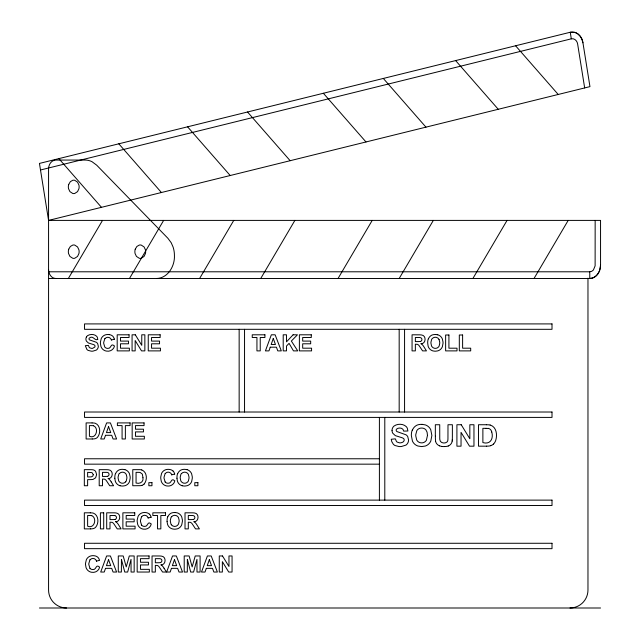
<?xml version="1.0" encoding="UTF-8"?>
<svg xmlns="http://www.w3.org/2000/svg" width="640" height="640" viewBox="0 0 640 640"><rect width="100%" height="100%" fill="white"/><g stroke="black" fill="none" stroke-linecap="round" stroke-linejoin="round"><path stroke-width="0.96" d="M48.568 220.4L589.952 86.624L582.944 42.792C582.272 36.792 576.696 30.616 570.256 32.256L39.448 163.416L48.568 220.4L600.552 220.4L600.552 265.088C600.736 271.248 596.496 278.416 589.768 278.496L48.568 278.496M600.552 265.088L599.64 270.48M452.248 439.968L452.112 441.048M599.416 271.08L597.752 274.096L595.512 276.432L592.8 277.952L589.768 278.496L589.768 271.792L591.68 271.352L593.392 270.048L595.12 265.848L595.16 220.4M68.344 278.496L102.504 220.4M129.472 278.496L163.64 220.4M199.6 278.496L233.76 220.4M260.728 278.496L294.888 220.4M338.04 278.496L372.208 220.4M399.176 278.496L433.336 220.4M472.896 278.496L507.056 220.4M534.024 278.496L568.192 220.4M86.448 336.984L86.608 336.712A4.12 4.12 0 0 1 87.712 335.568C90.352 333.976 94.296 334.016 96.576 336.216A4.552 4.552 0 0 1 97.376 337.456L97.808 339.496C94.32 341.04 93.288 334.856 89.304 338.08A1.112 1.112 0 0 0 89.048 338.568A1.344 1.344 0 0 0 89.024 339A1.152 1.152 0 0 0 89.208 339.504L89.288 339.624A1.544 1.544 0 0 0 89.68 339.96L96.192 342.208A4.464 4.464 0 0 1 97.68 343.68L98.312 346.232A4.688 4.688 0 0 1 97.88 348.2L97.544 348.816A4.448 4.448 0 0 1 96.344 350.072L92.912 351.152A13.064 13.064 0 0 1 91.176 351.16L88.16 350.392A4.864 4.864 0 0 1 86.88 349.408L85.32 345.688L88.424 345.392L89.168 347.248A2.64 2.64 0 0 0 89.792 347.832L91.536 348.376A6.2 6.2 0 0 0 92.616 348.344L94.816 347.032A1.736 1.736 0 0 0 94.96 346.64A1.816 1.816 0 0 0 95.008 346.088L94.992 345.952A1.376 1.376 0 0 0 94.6 345.176L93.912 344.744A4.904 4.904 0 0 0 93.376 344.536L88.368 342.968L86.496 341.208A4.096 4.096 0 0 1 86.016 339.952A4.648 4.648 0 0 1 85.92 339.032A4.232 4.232 0 0 1 86.448 336.984M104.848 338.584L103.704 342.392A14.912 14.912 0 0 0 103.72 343.48L104.824 347.096A3.88 3.88 0 0 0 107.744 348.392C111.504 348.936 110.464 342.336 114.488 345.992C113.84 349.584 110.104 351.808 106.608 351.104A6.96 6.96 0 0 1 102.472 349A7.168 7.168 0 0 1 100.928 346.392L100.416 343.456A14.384 14.384 0 0 1 100.44 342.008L101.216 338.656A6.992 6.992 0 0 1 102.232 337.016A6.872 6.872 0 0 1 105.952 334.712L107.12 334.536A9.752 9.752 0 0 1 108.304 334.512L109.352 334.616M89.96 559.736L88.824 563.544A14.912 14.912 0 0 0 88.84 564.632L89.944 568.248M165.176 473.432L164.04 477.24A14.912 14.912 0 0 0 164.056 478.328L165.16 481.944M141.608 516.584L140.464 520.392A14.912 14.912 0 0 0 140.48 521.48L141.584 525.096M144.04 484.112C147.568 480.232 147.232 471.944 141.768 469.96M111.296 340L114.392 339.2M171.632 474.848L174.728 474.048M148.056 518L151.152 517.2M96.408 561.152L99.512 560.352A6.568 6.568 0 0 0 97.912 557.352A6.36 6.36 0 0 0 94.464 555.784L93.424 555.664A9.752 9.752 0 0 0 92.232 555.696L91.072 555.872A6.872 6.872 0 0 0 87.344 558.168A6.992 6.992 0 0 0 86.336 559.808L85.56 563.16A14.384 14.384 0 0 0 85.528 564.608L86.04 567.544A7.168 7.168 0 0 0 87.592 570.152A6.96 6.96 0 0 0 91.72 572.28C95.224 572.936 98.96 570.752 99.608 567.144C95.584 563.488 96.624 570.096 92.864 569.544A3.88 3.88 0 0 1 89.904 568.28M40.496 169.992L571.304 38.832C574.536 38.016 577.312 41.096 577.648 44.096L584.664 87.928M420.456 341.44L419.944 341.52A21.08 21.08 0 0 1 418.288 341.584L415.36 341.592L415.36 337.504L419.568 337.52A8.544 8.544 0 0 1 420.216 337.552A2.016 2.016 0 0 1 420.64 341.432M107.6 476.296L107.096 476.368A21.08 21.08 0 0 1 105.432 476.432L102.504 476.448L102.504 472.352L106.72 472.368A8.544 8.544 0 0 1 107.36 472.4A2.016 2.016 0 0 1 107.784 476.28M115.088 519.448L114.584 519.52A21.08 21.08 0 0 1 112.928 519.584L110 519.6L110 515.504L114.208 515.52A8.544 8.544 0 0 1 114.848 515.552M193.408 519.448L192.896 519.52A21.08 21.08 0 0 1 191.24 519.584L188.312 519.6L188.312 515.504L192.52 515.52A8.544 8.544 0 0 1 193.16 515.552A2.016 2.016 0 0 1 193.592 519.432M160.44 562.6L159.936 562.672A21.08 21.08 0 0 1 158.272 562.736L155.344 562.752L155.344 558.656L159.56 558.672A8.544 8.544 0 0 1 160.2 558.704A2.016 2.016 0 0 1 160.624 562.584M420.968 343.808C426.12 343.88 426.592 335.4 421.52 334.976A17.992 17.992 0 0 0 418.864 334.824L412.064 334.8L412.064 350.888L415.36 350.888L415.36 344.192L417.568 344.352L418.728 345.184A14.752 14.752 0 0 1 419.36 346.024L422.584 350.888L426.448 350.888L424.088 347.096A11.384 11.384 0 0 0 421.112 343.616M108.112 478.656C113.264 478.728 113.744 470.248 108.664 469.824A17.992 17.992 0 0 0 106.008 469.672L99.208 469.656L99.208 485.736L102.504 485.736L102.504 479.04L104.712 479.2L105.872 480.032A14.752 14.752 0 0 1 106.504 480.88L109.728 485.736L113.592 485.736L111.24 481.944M115.608 521.808C120.76 521.88 121.232 513.4 116.16 512.976A17.992 17.992 0 0 0 113.496 512.824L106.704 512.808L106.704 528.888L110 528.888L110 522.192L112.2 522.352L113.36 523.184A14.752 14.752 0 0 1 113.992 524.032L117.224 528.888L121.088 528.888L118.728 525.096A11.384 11.384 0 0 0 115.752 521.616M193.92 521.808C199.072 521.88 199.544 513.4 194.472 512.976A17.992 17.992 0 0 0 191.816 512.824L185.016 512.808L185.016 528.888L188.312 528.888L188.312 522.192L190.52 522.352L191.68 523.184A14.752 14.752 0 0 1 192.312 524.032L195.536 528.888L199.4 528.888L197.04 525.096A11.384 11.384 0 0 0 194.064 521.616M160.952 564.96C166.112 565.032 166.584 556.552 161.504 556.128A17.992 17.992 0 0 0 158.848 555.976L152.048 555.96L152.048 572.04L155.344 572.04L155.344 565.344L157.552 565.504L158.712 566.336A14.752 14.752 0 0 1 159.344 567.184L162.568 572.04L166.432 572.04L164.08 568.248M156.448 278.496C167.92 278.312 174.952 265.968 174.424 255.504A27.12 27.12 0 0 0 173.12 247.12L171.208 242.744L167.896 238.272L96.704 165.184L92.064 161.736A15.024 15.024 0 0 0 85.248 160.056L55.76 160.072C52.208 160.08 49.528 163.28 48.84 166.552A10.976 10.976 0 0 0 48.568 169.008L48.568 590.016A17.984 17.984 0 0 0 66.544 608M48.568 271.792L589.768 271.792M92.056 422.904L86.12 422.904L86.12 438.984L92.232 438.984M486.4 424.736L478.488 424.736L478.488 446.176L486.64 446.176M379.4 458.768L84.528 458.768L84.528 464.16L379.4 464.16M90.264 512.808L84.328 512.808L84.328 528.888L90.44 528.888M39.448 608L600.552 608M486.048 428.344L482.88 428.336L482.88 442.584C490.432 444.888 493.696 438.432 491.736 431.984M55.76 278.496C52.208 278.488 49.528 275.28 48.84 272.016A10.976 10.976 0 0 1 48.568 269.56M435.744 334.512L437.744 334.816M422.168 424.352L425.32 424.904A9.176 9.176 0 0 1 429.072 427.28A9.296 9.296 0 0 1 430.776 429.824L431.872 435.488L430.784 441.112A9.168 9.168 0 0 1 425.368 446.032L421.648 446.576L417.888 446.016A9.16 9.16 0 0 1 412.448 441.144L411.36 435.592A14.376 14.376 0 0 1 412.248 430.048M175.136 512.512L177.136 512.816A6.976 6.976 0 0 1 181.752 516.984L182.384 519.912A13.944 13.944 0 0 1 182.408 521.352L181.752 524.728A6.944 6.944 0 0 1 177.176 528.904L175.176 529.176A10.768 10.768 0 0 1 173.888 529.152L172.296 528.88A6.984 6.984 0 0 1 167.552 524.384L167.04 521.424M441.72 446.44L439.472 445.872M488.272 428.512L488.136 428.488A18.64 18.64 0 0 0 486.048 428.36M93.552 425.76C99.096 428.024 96.376 439.344 89.416 436.288L89.416 425.6L91.792 425.616A12.08 12.08 0 0 1 93.552 425.736M91.752 515.656C97.296 517.92 94.584 529.24 87.624 526.192L87.624 515.504L90 515.512A12.08 12.08 0 0 1 91.76 515.632M182.184 485.728L183.776 486A10.768 10.768 0 0 0 185.064 486.024L187.056 485.728A6.944 6.944 0 0 0 191.648 481.576L192.296 478.2A13.944 13.944 0 0 0 192.272 476.76L191.64 473.832A6.976 6.976 0 0 0 187.032 469.64M120.056 485.728L121.64 486A10.768 10.768 0 0 0 122.936 486.024L124.928 485.728A6.944 6.944 0 0 0 129.512 481.576L130.168 478.2A13.944 13.944 0 0 0 130.144 476.76L129.512 473.832A6.976 6.976 0 0 0 124.896 469.64M187.024 469.664L185.024 469.36A8.8 8.8 0 0 0 181.016 470.016A6.976 6.976 0 0 0 177.712 473.68M124.896 469.664L122.896 469.36A8.8 8.8 0 0 0 118.888 470.016A6.976 6.976 0 0 0 115.584 473.68M515.584 45.768L558.208 94.464M455.632 60.584L498.256 109.28M383.328 78.448L425.952 127.144M323.368 93.264L365.992 141.96M247.536 112L290.16 160.704M187.584 126.816L230.2 175.512M118.808 143.808L161.424 192.512M58.848 158.624L101.472 207.328M439.056 339.432L439.712 342.12A11.856 11.856 0 0 1 439.712 343.464L439.152 345.976A4.16 4.16 0 0 1 438.504 346.992A4.216 4.216 0 0 1 432.048 346.784A4.248 4.248 0 0 1 431.528 345.968L430.944 343.168A11.76 11.76 0 0 1 430.96 342.16L431.624 339.456A3.968 3.968 0 0 1 432.152 338.68A4.216 4.216 0 0 1 439.048 339.432M582.944 42.792L581.92 39.2L580.192 36.184L577.912 33.912L575.208 32.472L570.256 32.256L571.304 38.832M176.928 478.264L177.448 481.232A6.984 6.984 0 0 0 182.176 485.768M114.8 478.264L115.312 481.232A6.984 6.984 0 0 0 120.048 485.768M587.968 278.168L587.968 590.016A17.984 17.984 0 0 1 569.984 608M435.336 436.192L435.336 424.736L439.728 424.736L439.752 438.256A22.416 22.416 0 0 0 439.816 439.512C439.888 442.848 444.328 443.928 446.704 442.224A3.096 3.096 0 0 0 447.824 440.36A18.904 18.904 0 0 0 447.952 438.152L447.992 424.736L452.384 424.736L452.376 436.944A41.776 41.776 0 0 1 452.256 439.968M404.568 329.312L404.568 412.016M399.176 329.312L399.176 412.016M384.792 417.408L384.792 500.12M379.4 417.408L379.4 500.12M244.544 329.312L244.544 412.016M239.152 329.312L239.152 412.016M90.44 528.84A10.176 10.176 0 0 0 93.504 528.544A5.872 5.872 0 0 0 95.616 527.296C99.08 523.36 98.808 515.112 93.32 513.112A12.304 12.304 0 0 0 90.264 512.864M161.104 564.768A11.384 11.384 0 0 1 164.064 568.256M90.064 559.824A3.712 3.712 0 0 1 96.536 561.12M114.848 515.592A2.016 2.016 0 0 1 115.28 519.432M149.552 514.2A6.568 6.568 0 0 1 151.096 517.216M149.52 514.232A6.36 6.36 0 0 0 146.112 512.632L145.064 512.512A9.752 9.752 0 0 0 143.88 512.544L142.712 512.72A6.872 6.872 0 0 0 138.984 515.016A6.992 6.992 0 0 0 137.984 516.656L137.2 520.008A14.384 14.384 0 0 0 137.176 521.456L137.688 524.392A7.168 7.168 0 0 0 139.232 527A6.96 6.96 0 0 0 143.36 529.128C146.864 529.784 150.6 527.6 151.248 523.992C147.224 520.336 148.264 526.944 144.504 526.392A3.88 3.88 0 0 1 141.552 525.128M141.704 516.672A3.712 3.712 0 0 1 148.176 517.968M167.12 521.416A11.024 11.024 0 0 1 167.696 516.784M175.136 512.56A8.8 8.8 0 0 0 171.128 513.168A6.976 6.976 0 0 0 167.824 516.84M171.544 516.68A3.968 3.968 0 0 0 171.016 517.456L170.352 520.16A11.76 11.76 0 0 0 170.336 521.176L170.92 523.968A4.248 4.248 0 0 0 171.424 524.8M171.608 516.744A4.216 4.216 0 0 1 178.44 517.44L179.104 520.12A11.856 11.856 0 0 1 179.104 521.472L178.536 523.976A4.16 4.16 0 0 1 171.456 524.848M177.008 478.264A11.024 11.024 0 0 1 177.584 473.632M181.432 473.528A3.968 3.968 0 0 0 180.904 474.304L180.24 477.008A11.76 11.76 0 0 0 180.224 478.024L180.808 480.816A4.248 4.248 0 0 0 181.312 481.648A4.216 4.216 0 0 0 187.784 481.848A4.16 4.16 0 0 0 188.424 480.824L188.992 478.32A11.856 11.856 0 0 0 188.992 476.968L188.336 474.28A4.216 4.216 0 0 0 181.504 473.584M114.872 478.264A11.024 11.024 0 0 1 115.448 473.632M119.304 473.528A3.968 3.968 0 0 0 118.768 474.304L118.104 477.008A11.76 11.76 0 0 0 118.096 478.024L118.68 480.816A4.248 4.248 0 0 0 119.184 481.648A4.216 4.216 0 0 0 125.656 481.848M119.368 473.584A4.216 4.216 0 0 1 126.2 474.288L126.856 476.968A11.856 11.856 0 0 1 126.856 478.32L126.296 480.824A4.16 4.16 0 0 1 125.648 481.84M141.952 485.392A10.176 10.176 0 0 1 138.888 485.688L132.768 485.736L132.768 469.656L138.704 469.656A12.304 12.304 0 0 1 141.776 469.912M144.064 484.144A5.872 5.872 0 0 1 141.928 485.312M173.128 471.048A6.568 6.568 0 0 1 174.672 474.064M173.096 471.08A6.36 6.36 0 0 0 169.68 469.48L168.64 469.36A9.752 9.752 0 0 0 167.448 469.392L166.288 469.568A6.872 6.872 0 0 0 162.56 471.864A6.992 6.992 0 0 0 161.552 473.504L160.776 476.856A14.384 14.384 0 0 0 160.752 478.304L161.256 481.24A7.168 7.168 0 0 0 162.808 483.848A6.96 6.96 0 0 0 166.936 485.976C170.44 486.632 174.176 484.448 174.824 480.84C170.8 477.184 171.84 483.792 168.08 483.24A3.88 3.88 0 0 1 165.12 481.976M165.28 473.52A3.712 3.712 0 0 1 171.752 474.816M108.256 478.464A11.384 11.384 0 0 1 111.224 481.952M392.048 430.376A5.592 5.592 0 0 1 392.568 428.016L392.968 427.28A5.432 5.432 0 0 1 394.088 426.016C397.576 423.56 403.12 423.624 406.256 426.624A6.064 6.064 0 0 1 407.32 428.272L407.896 431L403.64 431.128C403.44 427.696 398.704 427.232 396.56 429.104A1.488 1.488 0 0 0 396.224 429.76A1.784 1.784 0 0 0 396.192 430.336A1.536 1.536 0 0 0 396.424 431.008L396.536 431.16A2.056 2.056 0 0 0 397.056 431.616L406.08 434.84A5.888 5.888 0 0 1 407.72 436.576L408.568 439.976A6.248 6.248 0 0 1 407.992 442.6L407.552 443.416A5.936 5.936 0 0 1 405.952 445.104L401.368 446.528A17.416 17.416 0 0 1 399.056 446.552L395.032 445.528A6.488 6.488 0 0 1 393.32 444.216L391.808 441.704L391.248 439.256L395.376 438.856L396.376 441.328A3.528 3.528 0 0 0 397.208 442.112L399.528 442.832A8.272 8.272 0 0 0 400.976 442.8L402.848 442.184L403.912 441.048A2.312 2.312 0 0 0 404.104 440.52A2.424 2.424 0 0 0 404.16 439.776L404.144 439.6A1.84 1.84 0 0 0 403.616 438.568L402.704 437.992A6.544 6.544 0 0 0 401.984 437.72L395.312 435.616L392.808 433.272A5.464 5.464 0 0 1 392.168 431.608A6.2 6.2 0 0 1 392.048 430.376M490.728 445.72A13.56 13.56 0 0 1 486.64 446.112M493.544 444.056A7.824 7.824 0 0 1 490.696 445.616M493.544 444.048A9.656 9.656 0 0 0 495.776 440.216C497.432 434.968 496.536 427.088 490.488 425.144A6.496 6.496 0 0 0 490.112 425.048M486.4 424.776A18.616 18.616 0 0 1 490.12 425.008M488.32 428.32A4.736 4.736 0 0 1 491.76 431.984M435.648 441.416A30.6 30.6 0 0 1 435.392 436.192M439.496 445.808A6.392 6.392 0 0 1 435.664 441.672M444.432 446.568A19.624 19.624 0 0 1 441.72 446.448M448.248 446A11.472 11.472 0 0 1 444.432 446.528M452.232 441.064A6.456 6.456 0 0 1 448.256 446.008M422.16 424.4A11.832 11.832 0 0 0 417.016 425.144A9.296 9.296 0 0 0 412.416 430.112M92.24 438.936A10.176 10.176 0 0 0 95.304 438.648A5.872 5.872 0 0 0 97.416 437.392C100.88 433.456 100.608 425.208 95.12 423.216A12.304 12.304 0 0 0 92.064 422.968M428.304 338.784A11.024 11.024 0 0 0 427.728 343.408L428.168 346.384A6.984 6.984 0 0 0 432.896 350.912L434.496 351.152A10.768 10.768 0 0 0 435.792 351.176L437.784 350.872A6.944 6.944 0 0 0 442.368 346.72L443.016 343.344A13.944 13.944 0 0 0 442.992 341.912L442.36 338.984A6.976 6.976 0 0 0 437.752 334.792M435.744 334.552A8.8 8.8 0 0 0 431.744 335.16A6.976 6.976 0 0 0 428.44 338.832M114.336 339.208A6.568 6.568 0 0 0 112.792 336.2A6.36 6.36 0 0 0 109.352 334.624M104.952 338.664A3.712 3.712 0 0 1 111.416 339.96M121.432 559.384L121.384 572.04L118.288 572.04L118.288 555.96L123.208 555.96L126.232 566.928L129.288 555.96L134.168 555.96L134.168 572.04L131.072 572.04L131.024 559.384L127.664 572.04L124.752 572.04L121.432 559.384M187.36 559.384L187.312 572.04L184.216 572.04L184.216 555.96L189.136 555.96L192.152 566.928L195.216 555.96L200.096 555.96L200.096 572.04L197 572.04L196.952 559.384L193.592 572.04L190.68 572.04L187.36 559.384M142.96 477.704C143.872 481.92 139.776 484.208 136.064 483.04L136.064 472.352L138.44 472.36A12.08 12.08 0 0 1 140.2 472.48L142.344 474.136L142.96 477.704M96.608 474.584L95.64 477.768L93.056 479.416A18.952 18.952 0 0 1 89.992 479.608L87.624 479.64L87.624 485.736L84.328 485.736L84.328 469.656L90.56 469.664A27.696 27.696 0 0 1 92.408 469.744L93.376 469.896A4.312 4.312 0 0 1 95.672 471.472L96.608 474.584M427.48 435.384L426.392 440.216A5.272 5.272 0 0 1 425.84 440.984A5.424 5.424 0 0 1 422.264 442.84A6.648 6.648 0 0 1 421.016 442.824A5.472 5.472 0 0 1 417.616 441.216L417.416 440.968A5.536 5.536 0 0 1 416.696 439.92L415.76 435.896A15.688 15.688 0 0 1 415.784 434.544L416.824 430.656A5.16 5.16 0 0 1 417.376 429.904A5.376 5.376 0 0 1 420.68 428.12L421.312 428.072A7.328 7.328 0 0 1 422.28 428.096L422.592 428.128A5.32 5.32 0 0 1 425.896 429.864L427.08 432.168L427.48 435.384M93.312 474.64L92.8 476.088L91.416 476.824A14.2 14.2 0 0 1 89.392 476.928L87.624 476.944L87.624 472.352L91.968 472.592L93.312 474.64M68.72 184.416L68.552 185.04A8.248 8.248 0 0 0 68.552 188.728L69.92 191.624L72.752 193.472A4.368 4.368 0 0 0 74.72 193.472L77.552 191.624L78.92 188.728A8.248 8.248 0 0 0 78.92 185.04L77.552 182.144L74.72 180.288A4.368 4.368 0 0 0 72.752 180.288L70.336 181.68L68.72 184.416M68.72 249.216L68.552 249.84A8.248 8.248 0 0 0 68.552 253.528L69.92 256.424L72.752 258.272A4.368 4.368 0 0 0 74.72 258.272L77.552 256.424L78.92 253.528A8.248 8.248 0 0 0 78.92 249.84L77.552 246.944L74.72 245.088A4.368 4.368 0 0 0 72.752 245.088L70.336 246.48L68.72 249.216M135.248 249.216L135.08 249.84A8.248 8.248 0 0 0 135.08 253.528L136.448 256.424L139.28 258.272A4.368 4.368 0 0 0 141.248 258.272L144.08 256.424L145.448 253.528A8.248 8.248 0 0 0 145.448 249.84L144.08 246.944L141.248 245.088A4.368 4.368 0 0 0 139.28 245.088L136.864 246.48L135.248 249.216M105.52 435.288L104.232 438.984L100.704 438.984L106.624 422.904L110.408 422.904L116.592 438.984L113.064 438.984L111.712 435.288L105.52 435.288M108.552 426.6L106.456 432.592L110.728 432.592L108.552 426.6M105.52 568.344L104.232 572.04L100.704 572.04L106.624 555.96L110.408 555.96L116.592 572.04L113.064 572.04L111.712 568.344L105.52 568.344M108.552 559.656L106.456 565.648L110.728 565.648L108.552 559.656M171.448 568.344L170.16 572.04L166.632 572.04L172.552 555.96L176.336 555.96L182.52 572.04L178.992 572.04L177.64 568.344L171.448 568.344M174.472 559.656L172.384 565.648L176.656 565.648L174.472 559.656M270.24 347.192L268.952 350.888L265.424 350.888L271.344 334.8L275.128 334.8L281.304 350.888L277.776 350.888L276.432 347.192L270.24 347.192M273.264 338.496L271.176 344.496L275.448 344.496L273.264 338.496M206.312 568.344L205.024 572.04L201.496 572.04L207.416 555.96L211.2 555.96L217.376 572.04L213.848 572.04L212.504 568.344L206.312 568.344M209.336 559.656L207.248 565.648L211.52 565.648L209.336 559.656M293.088 334.8L286.504 341.84L286.504 334.8L283.208 334.8L283.208 350.888L286.504 350.888L286.504 346.016L289.08 343.368L293.472 350.888L297.736 350.888L291.36 341.04L297.44 334.8L293.088 334.8M552.008 323.912L84.528 323.912L84.528 329.312L552.008 329.312L552.008 323.912M129.072 334.8L117.192 334.8L117.192 350.888L129.376 350.888L129.376 348.192L120.488 348.192L120.488 343.792L128.472 343.792L128.472 341.096L120.488 341.096L120.488 337.504L129.072 337.504L129.072 334.8M135.312 334.8L132.072 334.8L132.072 350.888L135.168 350.888L135.168 340.512L141.52 350.888L144.856 350.888L144.856 334.8L141.76 334.8L141.76 345.336L135.312 334.8M160.144 334.8L148.256 334.8L148.256 350.888L160.44 350.888L160.44 348.192L151.552 348.192L151.552 343.792L159.544 343.792L159.544 341.096L151.552 341.096L151.552 337.504L160.144 337.504L160.144 334.8M264.928 334.8L252.24 334.8L252.24 337.504L256.936 337.504L256.936 350.888L260.232 350.888L260.232 337.504L264.928 337.504L264.928 334.8M311.272 334.8L299.384 334.8L299.384 350.888L311.576 350.888L311.576 348.192L302.68 348.192L302.68 343.792L310.672 343.792L310.672 341.096L302.68 341.096L302.68 337.504L311.272 337.504L311.272 334.8M448.92 335L445.624 335L445.624 350.888L457.008 350.888L457.008 348.192L448.92 348.192L448.92 335M462.608 335L459.312 335L459.312 350.888L470.696 350.888L470.696 348.192L462.608 348.192L462.608 335M552.008 412.016L84.528 412.016L84.528 417.408L552.008 417.408L552.008 412.016M130.072 422.904L117.392 422.904L117.392 425.6L122.08 425.6L122.08 438.984L125.376 438.984L125.376 425.6L130.072 425.6L130.072 422.904M144.056 422.904L132.168 422.904L132.168 438.984L144.36 438.984L144.36 436.288L135.472 436.288L135.472 431.896L143.456 431.896L143.456 429.2L135.472 429.2L135.472 425.6L144.056 425.6L144.056 422.904M461.224 424.736L456.912 424.736L456.912 446.176L461.04 446.176L461.04 432.352L469.512 446.176L473.96 446.176L473.96 424.736L469.832 424.736L469.832 438.776L461.224 424.736M151.952 482.64L148.856 482.64L148.856 485.736L151.952 485.736L151.952 482.64M197.896 482.64L194.8 482.64L194.8 485.736L197.896 485.736L197.896 482.64M552.008 500.12L84.528 500.12L84.528 505.512L552.008 505.512L552.008 500.12M103.704 512.808L100.408 512.808L100.408 528.888L103.704 528.888L103.704 512.808M134.768 512.808L122.88 512.808L122.88 528.888L135.072 528.888L135.072 526.192L126.176 526.192L126.176 521.792L134.168 521.792L134.168 519.096L126.176 519.096L126.176 515.504L134.768 515.504L134.768 512.808M165.536 512.808L152.848 512.808L152.848 515.504L157.544 515.504L157.544 528.888L160.84 528.888L160.84 515.504L165.536 515.504L165.536 512.808M552.008 543.272L84.528 543.272L84.528 548.664L552.008 548.664L552.008 543.272M149.056 555.96L137.168 555.96L137.168 572.04L149.352 572.04L149.352 569.344L140.464 569.344L140.464 564.944L148.456 564.944L148.456 562.248L140.464 562.248L140.464 558.656L149.056 558.656L149.056 555.96M222.512 555.96L219.272 555.96L219.272 572.04L222.368 572.04L222.368 561.672L228.728 572.04L232.064 572.04L232.064 555.96L228.968 555.96L228.968 566.488L222.512 555.96"/></g></svg>
